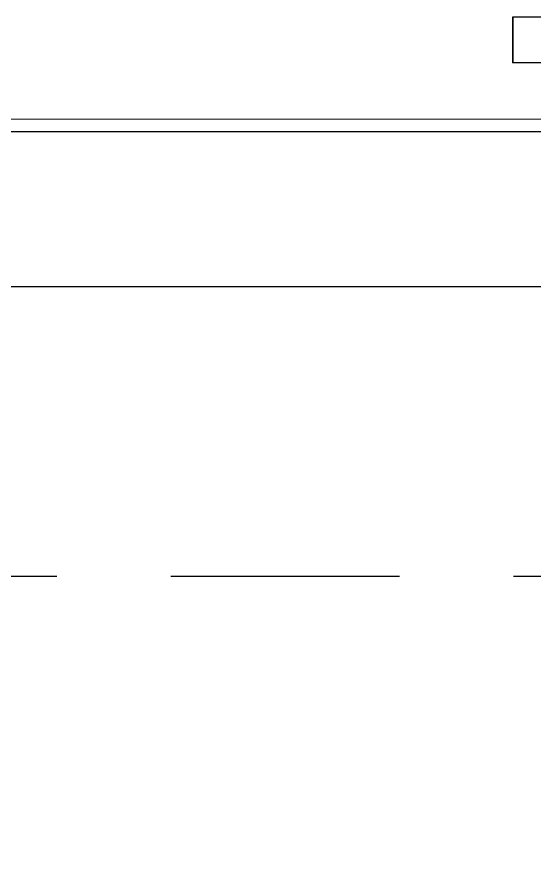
# Model space of a CAD drawing. Header units: millimetres. Extents: x 4003075 to 5615882, y 1445368 to 2591247.
# Drawn here: x 5453562.1 to 5453732, y 2445120.1 to 2445401 of the extents above; entities that cross this region are included whole.
import ezdxf

# ---------------------------------------------------------------- set-up
doc = ezdxf.new("R2010")
doc.units = ezdxf.units.MM
doc.linetypes.add('XR-평면도$0$HIDDEN', pattern=[0.375, 0.25, -0.125])
for name, color, linetype, lineweight in [('XR-평면도$0$A-CNTL', 9, 'Continuous', 15), ('XR-평면도$0$A-CONC-LIN1', 9, 'Continuous', 40), ('XR-평면도$0$A-DWXM-SHUT', 9, 'Continuous', 25), ('XR-평면도$0$A-XXXX-STL', 9, 'Continuous', 25)]:
    doc.layers.add(name, color=color, linetype=linetype, lineweight=lineweight)

# ---------------------------------------------------------------- blocks, each defined once
blk = doc.blocks.new('XR-평면도$0$중심선(210216)')
at = {"layer": 'XR-평면도$0$A-CNTL', "ltscale": 300}
blk.add_lwpolyline([(-10000, 106000), (186000, 106000)], dxfattribs=at)
blk = doc.blocks.new('XR-평면도$0$셔터(9600)230515')
at = {"layer": 'XR-평면도$0$A-DWXM-SHUT', "ltscale": 20}
for p, q in [((116.2, 433.45), (300.32, 433.45)), ((300.32, 433.45), (300.32, 418.45)), ((116.2, 418.45), (300.32, 418.45)), ((9671.8, 395.95), (279.2, 395.95)), ((129.2, 345), (9671.8, 345))]:
    blk.add_line(p, q, dxfattribs=at)
at = {"layer": 'XR-평면도$0$A-XXXX-STL', "color": 3, "linetype": 'XR-평면도$0$HIDDEN', "ltscale": 300}
blk.add_lwpolyline([(0, 250), (9900, 250), (9900, 0), (0, 0)], close=True, dxfattribs=at)

msp = doc.modelspace()

# ---------------------------------------------------------------- block references
at = {"layer": 'XR-평면도$0$A-CNTL'}
msp.add_blockref('XR-평면도$0$중심선(210216)', (5322575.04, 2339367.56), dxfattribs=at)
at = {"layer": 'XR-평면도$0$A-CONC-LIN1', "xscale": -1}
for p in [(5454025.04, 2444967.56), (5454025.05, 2444967.56), (5454025.05, 2444967.56)]:
    msp.add_blockref('XR-평면도$0$셔터(9600)230515', p, dxfattribs=at)

doc.saveas('drawing.dxf')
